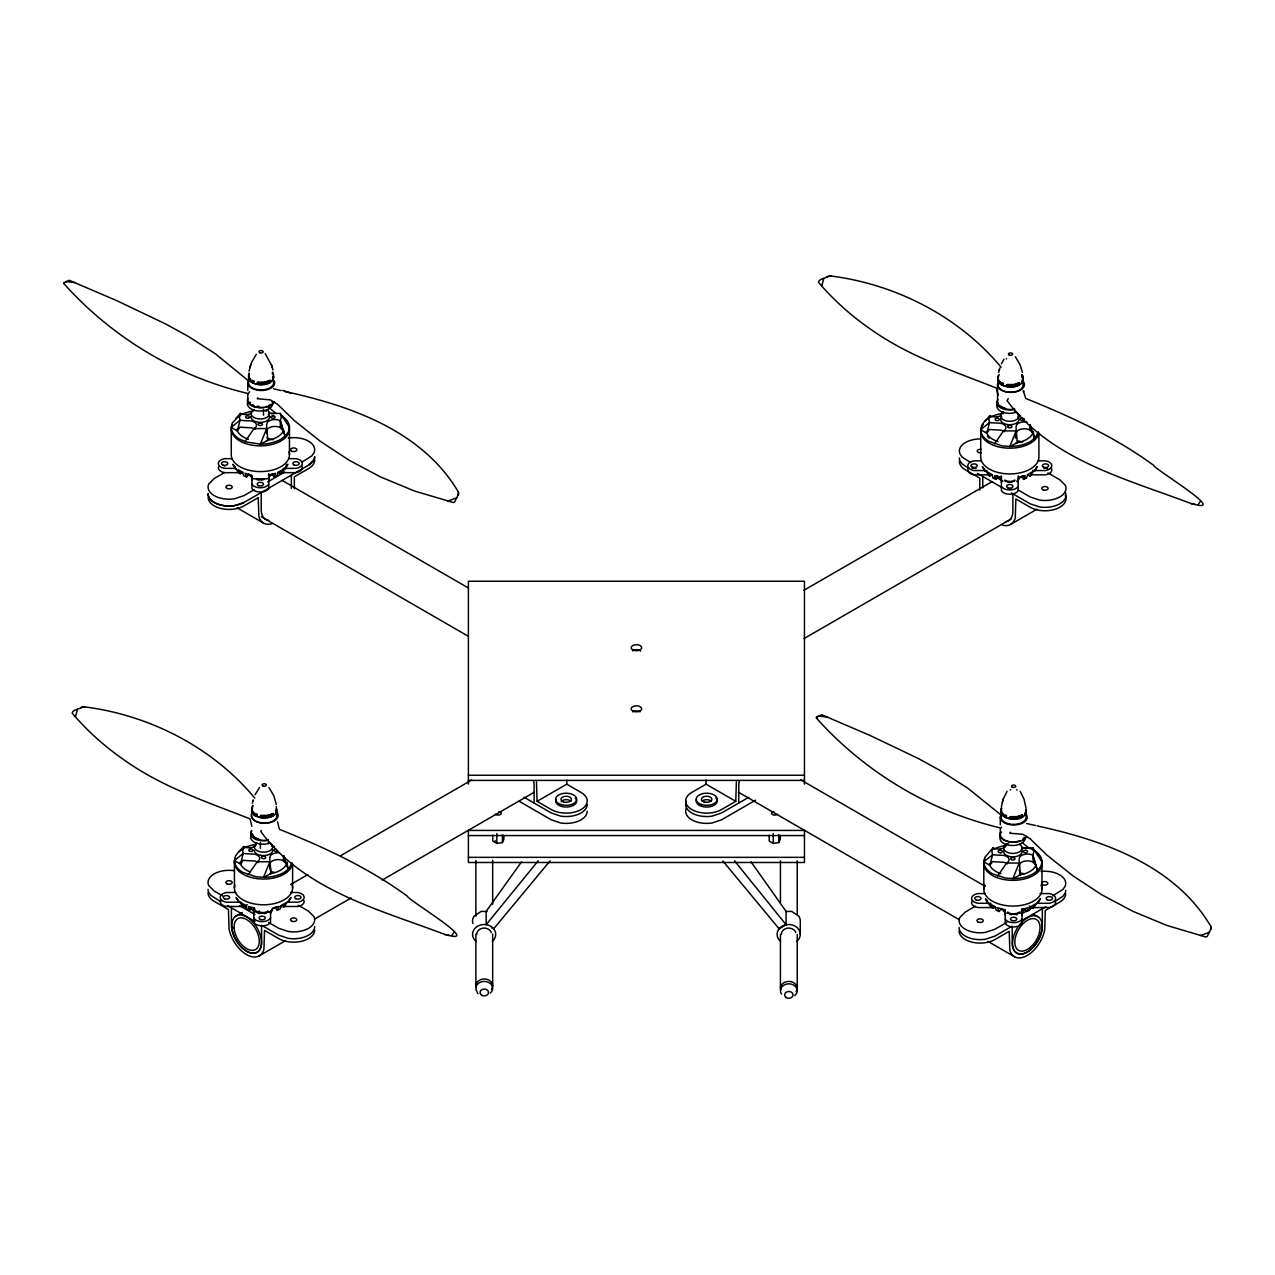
<?xml version="1.0" encoding="UTF-8"?>
<svg xmlns="http://www.w3.org/2000/svg" width="1275" height="1275" viewBox="0 0 1275 1275"><rect width="100%" height="100%" fill="white"/><g stroke="black" fill="none" stroke-linecap="round" stroke-linejoin="round"><path stroke-width="1.5" d="M1001.098 367.216C958.896 316.471 896.102 284.325 830.933 276.006A5.036 3.697 -20.1 0 0 828.591 276.133C826.168 278.301 818.662 278.667 818.486 282.349C833.165 299.45 849.931 314.766 868.418 327.627C906.876 355.773 952.632 370.738 996.285 387.998L998.15 395.457M269.997 382.659L269.949 380.332L264.323 382.197L257.837 382.197L257.821 384.54C263.527 385.369 273.248 384.142 273.631 376.874M273.153 815.857L273.105 813.53L267.479 815.41L260.993 815.41L260.977 817.737C266.746 818.837 278.253 816.765 276.42 808.828M1019.442 384.986L1019.394 382.659L1013.784 384.54L1007.298 384.54L1007.282 386.867C1013.689 388.126 1024.877 385.512 1023.012 376.922L1023.092 380.476L1023.012 376.922M1022.534 817.132L1022.47 814.805L1016.86 816.669L1010.374 816.669L1010.358 819.012C1016.127 820.112 1027.634 818.04 1025.785 810.103M253.852 383.472L253.9 381.145L252.227 380.332L252.179 382.659L253.852 383.472L257.821 384.54L259.988 382.42L259.988 384.763L262.172 382.42L262.188 384.763L264.323 382.197L264.339 384.54L266.379 381.767L266.411 384.11L268.276 381.145L268.308 383.472L269.949 380.332M257.008 816.669L257.056 814.342L255.383 813.53L255.335 815.857L260.977 817.737L263.144 815.617L263.144 817.96L265.327 815.617L265.343 817.96L267.479 815.41L267.495 817.737L269.535 814.98L269.567 817.307L271.432 814.342L271.463 816.669L273.105 813.53M1003.313 385.799L1003.345 383.472L1001.672 382.659L1001.624 384.986L1007.282 386.867L1009.449 384.747L1009.433 387.09L1011.633 384.747L1011.633 387.09L1013.784 384.54L1013.8 386.867L1015.824 384.11L1015.856 386.437L1017.721 383.472L1017.769 385.799L1019.394 382.659M1006.389 817.944L1006.437 815.617L1004.764 814.805L1004.7 817.132L1010.358 819.012L1012.525 816.892L1012.525 819.235L1014.709 816.892L1014.725 819.235L1016.86 816.669L1016.876 819.012L1018.916 816.239L1018.948 818.582L1020.797 815.617L1020.845 817.944L1022.47 814.805M250.761 381.687L249.725 378.277L250.761 381.687L252.179 382.659L253.9 381.145M253.916 814.884L252.88 811.474L253.916 814.884L255.335 815.857L257.056 814.342M1000.222 384.014L999.186 380.603L1000.222 384.014L1001.624 384.986L1003.345 383.472M1003.298 816.159L1002.262 812.749L1003.298 816.159L1004.7 817.132L1006.437 815.617M248.912 379.392L248.992 373.336L248.912 379.392L249.661 380.588L250.824 379.36M252.067 812.605L251.765 807.792L252.88 805.37L251.685 811.346L252.817 813.785L253.98 812.573M1000.269 381.703L999.122 382.914L998.357 381.735L998.054 376.922L999.186 374.499M1001.449 813.864L1001.512 807.808L1001.066 812.621L1002.198 815.06L1003.361 813.832M251.765 809.051L251.685 811.346L252.147 810.294M998.357 381.735L998.054 378.181M1001.512 811.553L1001.066 812.621L1001.146 810.31M273.567 375.838L273.264 379.392L273.567 374.579M276.723 809.051L276.42 812.605L276.34 806.549M1026.104 810.31L1025.785 813.864L1026.104 809.051M736.36 781.862L735.771 801.322L721.523 809.561A21.006 12.128 0 0 1 691.815 809.561A21.006 12.128 0 0 1 691.815 792.397L706.079 784.173L735.771 801.322M249.023 371.168L251.51 362.483L256.339 354.338M254.06 409.785L253.821 410.869M1003.505 412.112L1002.931 413.881M1001.369 806.772L1003.266 799.027L1007.075 791.361M1006.597 844.257L1006.007 846.026M268.499 412.67A8.272 4.781 0 0 0 269.902 413.084L272.962 413.419A34.584 19.97 0 0 1 274.906 413.451L280.293 413.419L281.361 417.068L280.293 420.702L284.978 436.178L283.592 430.026M280.293 413.419L289.457 427.348L288.453 431.699L285.552 435.747L280.93 439.222A29.086 16.798 0 0 1 260.355 444.146L245.82 441.899L239.796 439.222A29.086 16.798 0 0 1 231.269 427.348L232.257 422.997L238.441 416.495M286.62 464.227L285.17 468.913L287.847 464.275L282.572 472.196L280.516 473.742L277.934 472.244M286.955 862.33L288.134 869.391L283.958 855.605M292.103 862.729L288.708 868.944L284.086 872.435A29.086 16.798 0 0 1 263.511 877.343L255.988 876.77L242.951 872.435A29.086 16.798 0 0 1 234.425 860.561L235.413 856.21L238.329 852.162L242.951 848.672A29.086 16.798 0 0 1 255.988 844.337M1033.244 431.46L1034.423 438.52L1030.264 424.75M1038.408 431.858L1034.997 438.074L1030.375 441.564A29.086 16.798 0 0 1 1009.816 446.473L1002.278 445.899L989.241 441.564A29.086 16.798 0 0 1 980.73 429.691L981.718 425.34L984.619 421.292L989.241 417.802A29.086 16.798 0 0 1 1002.278 413.467M1022.438 847.556L1025.498 847.891A34.584 19.97 0 0 1 1027.427 847.923L1032.83 847.891L1041.978 861.82L1040.99 866.171L1038.089 870.219L1033.467 873.694A29.086 16.798 0 0 1 1012.892 878.618L1005.369 878.045L992.317 873.694A29.086 16.798 0 0 1 983.806 861.82L984.794 857.469L992.97 847.891A8.272 4.781 0 0 0 1000.317 848.895L1001.799 848.592A8.272 4.781 0 0 0 1005.29 846.823M252.354 803.25L253.215 799.919L252.88 801.019M998.66 372.38L999.855 367.949M248.434 439.269A23.843 13.77 0 0 1 237.325 430.918L240.067 420.208L239.349 417.068L240.433 413.419A8.272 4.781 0 0 0 247.78 414.423L249.263 414.12A8.272 4.781 0 0 0 251.797 413.068M249.852 871.829A23.843 13.77 0 0 1 240.497 864.115L243.222 853.405L242.505 850.266L243.589 846.632A8.272 4.781 0 0 0 250.936 847.62L252.418 847.317A8.272 4.781 0 0 0 255.908 845.564M997.895 441.596A23.843 13.77 0 0 1 986.786 433.245L989.528 422.535L988.81 419.395L989.878 415.762A8.272 4.781 0 0 0 997.241 416.75L998.707 416.447A8.272 4.781 0 0 0 1001.242 415.411M1000.971 873.742A23.843 13.77 0 0 1 989.862 865.39L992.603 854.664L991.886 851.541L992.97 847.891M75.448 716.869L77.44 709.41M821.753 285.998L823.746 278.54M257.869 397.784L257.295 398.74L270.284 399.856L277.567 404.271L294.541 420.766L320.407 441.357L349.031 460.179L380.428 476.898L414.455 491.002L453.342 502.541L454.729 501.936L458.713 493.6A5.036 3.697 -20.1 0 0 458.267 491.863C422.184 430.679 350.274 405.641 284.532 391.409M1010.39 832.256L1009.832 833.212L1022.821 834.328L1030.104 838.743L1047.078 855.238L1072.944 875.829L1101.568 894.652L1132.965 911.37L1166.992 925.475L1205.879 937.013L1207.266 936.408L1211.234 928.073A5.036 3.697 -20.1 0 0 1210.804 926.335C1174.721 865.151 1102.811 840.113 1037.053 825.881M239.397 416.877L240.433 413.419L235.747 418.519M242.553 850.09L243.589 846.632L238.903 851.716M249.725 367.806L250.075 366.69M250.394 365.622L250.729 364.554M999.186 370.148L999.52 369.017M997.99 379.217L998.437 375.679L997.99 380.476L998.437 379.424M1002.262 802.278L1002.612 801.162M1002.931 800.094L1003.266 799.027M1001.066 811.346L1001.146 809.051M271.91 474.252L274.173 477.041L275.655 473.28L269.36 474.953L268.483 478.539L260.355 479.384L252.227 478.539L251.35 474.953L245.055 473.28L246.553 477.041L248.784 474.268M275.065 907.465L277.328 910.254L278.811 906.493L272.515 908.151L271.639 911.753L263.511 912.581L255.383 911.753L254.506 908.151L248.211 906.493L249.709 910.254L251.94 907.481M1021.371 476.595L1023.618 479.384L1025.116 475.623L1018.821 477.28L1017.944 480.882L1016.605 481.201M1024.447 908.724L1026.71 911.513L1028.192 907.752L1021.897 909.426L1021.02 913.012L1012.892 913.856L1004.764 913.012L1003.887 909.426L997.592 907.752L999.09 911.513L1001.321 908.74M254.984 429.372A7.921 4.574 0 0 0 251.016 427.747L244.529 427.476A34.584 19.97 0 0 1 240.067 427.061L237.325 430.918L231.269 427.348L240.067 420.208A34.584 19.97 0 0 0 244.529 420.607L251.016 420.877A7.921 4.574 0 0 1 254.06 428.575L266.666 428.575L260.355 444.146L267.893 440.321L266.603 425.452A34.584 19.97 0 0 0 266.666 424.336L267.256 422.567A8.272 4.781 0 0 1 271.463 420.001L272.93 419.698A8.272 4.781 0 0 1 280.293 420.702L283.385 430.918A23.843 13.77 0 0 1 272.276 439.269L266.523 440.64M258.14 862.569A7.921 4.574 0 0 0 254.171 860.944L247.685 860.673A34.584 19.97 0 0 1 243.222 860.258L240.497 864.115L234.425 860.561L243.222 853.405A34.584 19.97 0 0 0 247.685 853.82L254.171 854.091A7.921 4.574 0 0 1 257.215 861.773L269.822 861.773L263.511 877.343L271.049 873.518L269.758 858.665A34.584 19.97 0 0 0 269.822 857.533L270.412 855.78A8.272 4.781 0 0 1 274.619 853.214L276.101 852.911A8.272 4.781 0 0 1 279.209 852.816M1004.429 431.699A7.921 4.574 0 0 0 1000.461 430.073L993.99 429.803A34.584 19.97 0 0 1 989.528 429.388L986.786 433.245L980.73 429.691L989.528 422.535A34.584 19.97 0 0 0 993.99 422.949L1000.461 423.22A7.921 4.574 0 0 1 1003.505 430.902L1016.111 430.902L1009.816 446.473L1017.338 442.648L1016.063 427.794A34.584 19.97 0 0 0 1016.111 426.663L1016.701 424.91A8.272 4.781 0 0 1 1020.908 422.344L1022.391 422.041A8.272 4.781 0 0 1 1027.028 422.152M248.992 377.081L248.529 378.149L248.609 374.579L248.912 375.631M254.809 798.086C212.59 747.341 149.812 715.195 84.644 706.876A5.036 3.697 -20.1 0 0 82.301 707.003C79.895 709.155 72.34 709.553 72.197 713.219C86.859 730.32 103.626 745.636 122.129 758.498C160.586 786.643 206.343 801.608 249.996 818.869L251.86 826.327M1023.618 479.384L1026.295 478.189L1028.08 474.3L1032.144 471.957L1029.977 476.069L1027.379 474.587M255.128 794.676L259.494 787.536M1001.433 363.805L1003.983 359.215M492.756 835.125L492.756 841.07L496.836 843.413L502.398 842.552L503.88 839.348L503.88 835.38M769.176 835.125L769.176 841.054L773.256 843.413L778.818 842.552L780.3 839.332L780.3 835.38M1019.347 864.769L1019.777 863.908A8.272 4.781 0 0 1 1024 861.342L1025.467 861.039A8.272 4.781 0 0 1 1032.83 862.028L1035.922 865.39L1037.499 870.65L1032.83 855.174L1033.898 851.541L1032.83 847.891L1033.834 851.317M280.516 473.742L282.699 469.63L278.619 471.973L276.85 475.862L274.173 477.041M281.09 905.457L283.672 906.939L285.855 902.827L281.775 905.17L280.006 909.059L277.328 910.254M1029.164 905.967L1033.053 908.214L1035.236 904.102L1031.156 906.445L1029.387 910.334L1026.71 911.513M288.325 902.126L291.003 897.488L283.672 906.939M1034.615 471.256L1037.292 466.618L1029.977 476.069M247.812 380.285L215.411 353.812L188.094 336.313L165.766 324.025L116.79 300.661L69.121 280.261L63.766 282.97A5.036 1.785 14.4 0 0 64.196 283.942C112.598 337.987 177.735 376.906 248.386 393.593L249.518 391.68M277.552 821.785L279.416 829.324C323.962 847.301 368.22 867.542 407.283 896.134C407.076 899.401 483.161 944.775 447.111 935.037A5.036 1.785 14.4 0 1 444.768 934.4C379.583 909.681 304.103 890.619 260.769 831.475L261.327 830.519M1023.283 390.612L1025.722 398.453C1070.251 416.431 1114.525 436.672 1153.572 465.263C1153.365 468.531 1229.451 513.905 1193.416 504.167A5.036 1.785 14.4 0 1 1191.057 503.529C1125.873 478.81 1050.409 459.749 1007.059 400.605L1008.206 398.692M1023.283 391.871L1023.857 390.915M1001.799 815.617L967.932 788.285L940.615 770.785L918.303 758.498L869.327 735.133L821.658 714.717L816.287 717.442A5.036 1.785 14.4 0 0 816.733 718.415C865.135 772.459 930.272 811.378 1000.923 828.065L1001.481 827.108M451.972 935.324L453.964 932.312M1198.261 504.454L1200.253 501.442M245.055 441.564L254.06 428.575M248.211 874.762L257.215 861.773M994.516 443.891L1003.505 430.902M997.592 876.037L1006.597 863.048A7.921 4.574 0 0 0 1003.552 855.35L997.066 855.079A34.584 19.97 0 0 1 992.603 854.664L983.806 861.82L989.862 865.39L992.603 861.533A34.584 19.97 0 0 0 997.066 861.948L1003.552 862.219A7.921 4.574 0 0 1 1007.505 863.844M521.427 861.996L486.173 911.338L486.173 924.678L538.241 860.753M280.643 427.061L280.293 427.555A8.272 4.781 0 0 0 272.93 426.567L271.463 426.87A8.272 4.781 0 0 0 267.256 429.436L266.666 431.205A34.584 19.97 0 0 1 266.603 432.321M283.799 860.258L283.448 860.768A8.272 4.781 0 0 0 276.101 859.764L274.619 860.067A8.272 4.781 0 0 0 270.412 862.633L269.822 864.402A34.584 19.97 0 0 1 269.758 865.518L271.049 873.518M1030.104 429.388L1029.738 429.898A8.272 4.781 0 0 0 1022.391 428.894L1020.908 429.197A8.272 4.781 0 0 0 1016.701 431.763L1016.111 433.532A34.584 19.97 0 0 1 1016.063 434.648L1015.251 437.963M1033.18 861.533L1032.83 855.174A8.272 4.781 0 0 0 1025.467 854.17L1024 854.473A8.272 4.781 0 0 0 1019.777 857.039L1019.187 858.808A34.584 19.97 0 0 1 1019.139 859.924L1020.43 874.793L1012.892 878.618L1019.187 863.048L1006.597 863.048M1038.248 902.62L1037.707 903.385L1040.384 898.747L1033.053 908.214M992.253 474.571L989.655 476.069L987.472 471.957L991.552 474.3L993.321 478.189L995.998 479.384L998.245 476.611M550.099 860.832L493.68 928.822L491.512 927.626M492.341 941.332L494.174 939.277A11.348 9.802 0 0 0 494.174 929.395C489.6 922.877 478.683 922.877 474.109 929.395A11.348 9.802 0 0 0 474.109 939.277L475.957 941.332M796.891 941.332L798.724 939.277A11.348 9.802 0 0 0 798.724 929.395C794.15 922.877 783.232 922.877 778.658 929.395A11.348 9.802 0 0 0 778.658 939.277L780.507 941.332M985.192 420.846L989.878 415.762M255.765 384.11L257.837 382.197M258.921 817.307L260.993 815.41M1005.21 386.437L1007.298 384.54M1008.286 818.582L1010.374 816.669M308.534 465.2L313.969 459.765A21.006 12.128 0 0 0 314.686 456.625A21.006 12.128 0 0 1 308.598 465.152L243.923 502.493L234.52 505.633A21.006 12.128 0 0 1 208.08 493.919M751.102 861.916L786.085 911.402L786.085 924.742L779.153 928.837L722.877 860.992M224.432 472.595L214.232 478.492L208.797 483.926A21.006 12.128 0 0 0 234.52 498.78L243.923 495.64L254.123 489.743M234.409 465.534L235.556 468.913L232.879 464.275L238.138 472.196L240.194 473.742L242.792 472.244M267.734 481.886L284.739 472.069M301.729 462.267L311.881 455.828L313.969 452.896A21.006 12.128 0 0 0 288.246 438.042M238.712 902.126L236.034 897.488L243.35 906.939L247.254 904.692M993.321 478.189L997.209 475.957M235.349 916.47L242.25 912.486M290.557 884.595L307.801 874.634M340.584 855.716L471.702 780.013M803.856 590.309L991.902 481.743M314.909 918.877L351.151 897.967M382.197 880.037L534.018 792.381M804.063 638.536L1011.091 519.005M259.271 955.82L285.68 940.583M1010.597 524.423L1037.005 509.187M537.062 801.322L566.769 784.173L581.018 792.397A21.006 12.128 0 0 1 581.018 809.561A21.006 12.128 0 0 1 551.326 809.561L537.062 801.322L536.472 781.862M748.728 797.273L721.523 812.988L712.103 816.128A21.006 12.128 0 0 1 686.38 801.274M755.517 800.206L721.523 819.841L712.103 822.981A21.006 12.128 0 0 1 686.38 808.127M975.455 906.19L965.255 912.087L959.82 917.522A21.006 12.128 0 0 0 985.543 932.376L994.962 929.236L1006.852 922.367M986.946 900.007L988.093 903.385L985.4 898.747L990.675 906.668L992.731 908.214L995.329 906.716M1022.168 913.538L1032.368 907.641M1052.767 895.863L1062.904 889.424L1064.992 886.508A21.006 12.128 0 0 0 1041.053 871.415M1022.168 920.391L1045.787 906.748M1054.393 901.776L1062.904 896.277L1064.992 893.361A21.006 12.128 0 0 0 1065.709 890.221M447.812 501.123L456.88 497.744M1200.349 935.595L1209.417 932.216M1015.984 442.983L1021.737 441.596A23.843 13.77 0 0 0 1032.846 433.245L1029.738 429.898L1029.738 424.75M269.678 873.853L275.432 872.467A23.843 13.77 0 0 0 286.54 864.115L283.448 860.768L283.448 855.621M1019.06 875.112L1024.813 873.742A23.843 13.77 0 0 0 1035.922 865.39L1032.83 855.174M826.965 276.771L830.933 276.006M80.676 707.641L84.644 706.876M271.766 413.769L275.655 413.148L268.164 406.821M1022.359 848.544L1028.192 847.62L1022.199 842.552M785.703 911.434L791.695 911.434L798.724 916.056A11.348 9.802 0 0 1 800.286 920.996L800.286 934.336M276.117 849.054L275.575 849.086A2.104 1.211 0 0 0 274.013 850.266A2.104 1.211 0 0 0 275.575 851.429L276.117 851.477A2.104 1.211 0 0 0 277.599 851.126M231.986 458.665L224.639 458.665A8.75 5.052 0 0 0 218.328 463.526A8.75 5.052 0 0 0 224.639 468.371L235.668 468.371M288.692 458.665L296.055 458.665A8.75 5.052 0 0 1 302.35 463.526A8.75 5.052 0 0 1 296.055 468.371L283.178 468.371M981.463 460.849L974.1 460.849A8.75 5.052 0 0 0 967.805 465.694A8.75 5.052 0 0 0 974.1 470.555L986.977 470.555M1038.169 460.849L1045.516 460.849A8.75 5.052 0 0 1 1051.811 465.694A8.75 5.052 0 0 1 1045.516 470.555L1032.654 470.555M988.81 474.842L974.1 474.842A8.75 5.052 0 0 1 968.602 467.877M1030.822 474.842L1045.516 474.842A8.75 5.052 0 0 0 1051.03 467.877M468.387 775.264L804.445 775.264M468.387 780.396L804.445 780.396M468.387 835.571L804.445 835.571M468.387 857.342L804.445 857.342M235.652 892.5L226.456 892.5A8.75 5.052 0 0 0 220.161 897.345A8.75 5.052 0 0 0 226.456 902.19L241.166 902.19M290.525 892.5L297.872 892.5A8.75 5.052 0 0 1 304.183 897.345A8.75 5.052 0 0 1 297.872 902.19L286.843 902.19M985.256 893.568L977.909 893.568A8.75 5.052 0 0 0 971.614 898.429A8.75 5.052 0 0 0 977.909 903.274L990.771 903.274M1040.129 893.568L1049.325 893.568A8.75 5.052 0 0 1 1055.62 898.429A8.75 5.052 0 0 1 1049.325 903.274L1036.463 903.274M487.146 911.434L481.153 911.434L474.109 916.056A11.348 9.802 0 0 0 472.945 923.562M65.583 281.52L74.651 282.588M818.12 715.992L827.188 717.06M1020.542 415.618L1019.347 415.411A8.272 4.781 0 0 1 1017.96 415.012M274.555 846.536L273.057 846.281A8.272 4.781 0 0 1 271.655 845.883M1191.057 503.529L1195.042 504.342M444.768 934.4L448.736 935.212M281.042 390.612L273.519 388.748M1026.614 823.523L1035.316 825.483M1003.011 481.201L1001.688 480.882L1000.811 477.28L994.516 475.623L995.998 479.384M282.54 390.373L290.859 393.242M246.553 477.041L243.876 475.862L242.091 471.973L238.027 469.63L240.194 473.742M1027.443 847.285L1033.467 849.947A29.086 16.798 0 0 1 1041.978 861.82M999.09 911.513L996.413 910.334L994.628 906.445L990.563 904.102L992.731 908.214M249.709 910.254L247.031 909.059L245.246 905.17L241.182 902.827L243.35 906.939M1047.922 472.913L1059.828 479.783L1065.263 485.217A21.006 12.128 0 0 1 1039.539 500.071L1030.12 496.931L1018.231 490.062M1022.407 475.942L1026.295 478.189M970.626 462.586L962.179 457.119L960.091 454.203A21.006 12.128 0 0 1 980.379 438.935M996.126 477.312L1001.226 480.245M968.92 468.467L962.179 463.988L960.091 461.056A21.006 12.128 0 0 1 959.374 457.916M977.415 473.376L1001.226 487.114M1011.426 492.995L1030.12 503.8L1039.539 506.94A21.006 12.128 0 0 0 1065.263 492.086M282.142 480.436L468.467 588.014M800.652 779.79L985.24 886.364M1033.547 914.255L1038.727 917.251A21.006 12.128 -60 0 1 1030.072 950.21A21.006 12.128 -60 0 1 1013.418 937.189A21.006 12.128 -60 0 1 1038.727 917.251M261.248 516.71L468.26 636.241M738.337 792.158L959.167 919.657M237.118 507.832L263.527 523.085M988.077 941.476L1014.486 956.728M524.121 797.273L551.326 812.988L560.729 816.128A21.006 12.128 0 0 0 587.169 804.413M519.021 801.194L551.326 819.841L560.729 822.981A21.006 12.128 0 0 0 587.169 811.267M298.302 905.298L308.502 911.179L313.937 916.613A21.006 12.128 0 0 1 288.214 931.467L278.795 928.327L268.595 922.447M222.695 895.942L214.184 891.034L208.749 885.599A21.006 12.128 0 0 1 234.472 870.745M239.7 905.76L255 914.589M220.989 901.823L210.853 895.385L208.749 892.452A21.006 12.128 0 0 1 208.032 889.312M227.795 905.744L255 921.458M989.655 476.069L982.324 466.618L985.001 471.256M283.385 430.918L280.293 427.555L280.293 420.702M477.248 992.827L477.982 993.655M265.152 353.542L271.766 365.622M734.48 860.753L786.085 924.742M1015.282 356.665L1020.112 364.809L1022.423 372.38M268.977 787.536L273.806 795.68L276.308 804.382M1020.159 791.361L1023.984 799.027L1025.993 807.92M1021.96 376.778L1023.092 379.217M273.185 373.336L272.436 372.157L272.499 374.436M272.101 366.69L272.962 370.053M271.447 364.554L272.436 367.806M251.765 807.792L252.067 808.828M1019.187 869.901L1020.43 874.793M267.065 437.054L267.893 440.321M986.372 431.46L986.786 433.245M989.464 863.605L989.862 865.39M236.927 429.133L237.325 430.918M240.082 862.33L240.497 864.115M816.685 716.917L816.733 718.415M64.148 282.444L64.196 283.942M1210.804 926.335L1210.852 929.411M458.267 491.863L458.315 494.939M1042.328 908.74L1042.328 925.889A21.324 12.304 -60 0 1 1027.267 951.995A21.324 12.304 -60 0 1 1012.191 943.293L1012.191 926.144L994.962 936.089L985.543 939.229A21.006 12.128 0 0 1 959.103 927.515M1041.978 863.542L1041.978 889.265M1038.902 433.373L1038.902 457.119A29.086 16.798 0 0 1 1009.816 473.918A29.086 16.798 0 0 1 980.73 457.119L980.73 431.396M1016.111 430.902L1016.111 437.755M1012.892 493.855L1012.892 511.004A21.324 12.304 60 0 1 1005.353 521.73M1000.317 817.211L1000.317 824.829M1000.317 828.654L1000.317 834.36M997.56 384.604L997.56 401.752A13.435 7.762 0 0 0 1014.486 409.259M983.806 863.542L983.806 889.265M982.754 476.436L982.754 487.879M979.774 490.11L979.774 478.157L965.526 469.933A21.006 12.128 0 0 1 959.374 461.359M804.445 784.093L804.445 581.241L468.387 581.241L468.387 784.093M797.226 860.848L797.226 914.589M797.226 934.511L797.226 988.253M780.428 860.848L780.428 902.652M780.428 934.511L780.428 988.253M778.818 834.631L778.818 842.552M773.256 833.515L773.256 843.413M738.751 803.043L738.751 785.894A21.324 12.304 -60 0 1 739.261 781.081M706.079 780.188L706.079 784.173M566.769 780.188L566.769 784.173M534.097 803.043L534.097 785.894A21.324 12.304 60 0 0 533.572 781.081M502.398 834.631L502.398 842.552M496.836 833.515L496.836 843.413M492.676 860.418L492.676 904.214M492.676 934.081L492.676 985.846M475.878 860.418L475.878 916.151M475.878 934.081L475.878 985.846M294.35 488.771L294.35 476.818L308.598 468.578A21.006 12.128 0 0 0 314.75 460.004M292.613 864.243L292.613 887.99M291.369 475.097L291.369 488.437M289.457 429.069L289.457 454.793M270.571 911.163L270.571 922.239A8.75 5.052 0 0 1 262.172 925.889A8.75 5.052 0 0 1 253.773 922.239L253.773 909.473A11.555 6.662 0 0 0 253.597 907.529M269.822 861.773L269.822 868.626M266.666 428.575L266.666 433.707M263.511 409.259L263.511 415.14M261.232 492.501L261.232 509.649A21.324 12.304 -60 0 0 268.77 520.375M260.371 842.456L260.371 848.353M251.94 475.655L251.94 488.421A8.75 5.052 0 0 0 260.339 492.054A8.75 5.052 0 0 0 268.738 488.421L268.738 475.655A11.14 6.439 0 0 1 268.786 473.662M247.796 382.739L247.796 390.373M247.796 394.182L247.796 399.888A13.435 7.762 0 0 0 259.478 407.586A13.435 7.762 0 0 0 274.221 401.896M234.425 862.267L234.425 887.99M231.412 907.832L231.412 924.997A21.324 12.304 60 0 0 246.489 951.102A21.324 12.304 60 0 0 261.566 942.4L261.566 925.252L278.795 935.197L288.214 938.336A21.006 12.128 0 0 0 314.654 926.622M274.221 380.731A13.435 7.762 0 0 1 259.478 390.437A13.435 7.762 0 0 1 249.597 378.866M273.631 382.022A12.607 7.283 0 0 1 259.988 389.911A12.607 7.283 0 0 1 248.912 380.779M272.149 401.864A12.607 7.283 0 0 1 259.988 411.028A12.607 7.283 0 0 1 247.812 401.864M270.3 404.494A12.607 7.283 0 0 1 268.897 405.466M267.208 406.279A12.607 7.283 0 0 1 265.312 406.916M263.24 407.347A12.607 7.283 0 0 1 247.812 398.438M259.064 406.358A10.503 6.056 0 0 1 257.263 406.183M253.964 405.291A10.503 6.056 0 0 1 252.562 404.605M250.474 402.884A10.503 6.056 0 0 1 249.836 401.896M289.011 451.876A29.086 16.798 0 0 1 262.905 471.527A29.086 16.798 0 0 1 231.269 454.793L231.269 429.069A29.086 16.798 0 0 0 262.905 445.804A29.086 16.798 0 0 0 289.011 426.153M267.893 438.568A29.086 16.798 0 0 1 273.233 439.732M231.381 427.603A29.086 16.798 0 0 1 232.257 424.718M241.166 414.726A29.086 16.798 0 0 1 252.832 411.124M280.93 415.475A29.086 16.798 0 0 1 289.457 427.348M268.356 414.391A9.244 5.339 0 0 1 261.566 422.344A9.244 5.339 0 0 1 251.43 415.682M266.236 411.427A8.272 4.781 0 0 1 265.455 410.646M266.889 409.865A9.244 5.339 0 0 1 266.889 417.403A9.244 5.339 0 0 1 253.821 417.403A9.244 5.339 0 0 1 253.821 409.865M1026.757 836.368A13.435 7.762 0 0 1 1010.294 841.867A13.435 7.762 0 0 1 1000.779 832.352M1025.403 813.338A13.435 7.762 0 0 1 1015.522 824.909A13.435 7.762 0 0 1 1000.779 815.203M1025.785 815.251A12.607 7.283 0 0 1 1013.625 824.399A12.607 7.283 0 0 1 1001.449 815.251M1010.183 790.022A4.208 2.422 0 0 1 1010.645 789.687M1016.589 789.687A4.208 2.422 0 0 1 1017.067 790.022M1025.068 837.595A12.607 7.283 0 0 1 1011.426 845.468A12.607 7.283 0 0 1 1000.349 836.336M1023.937 837.866A12.607 7.283 0 0 1 1022.837 838.966M1019.745 840.751A12.607 7.283 0 0 1 1004.413 840.368A12.607 7.283 0 0 1 1001.098 831.714M1040.99 884.914A29.086 16.798 0 0 1 1012.892 906.063A29.086 16.798 0 0 1 984.794 884.914M1020.43 873.04A29.086 16.798 0 0 1 1024.032 873.742M1038.089 855.142A29.086 16.798 0 0 1 1016.685 880.196A29.086 16.798 0 0 1 984.794 859.191M993.703 849.198A29.086 16.798 0 0 1 1005.369 845.596M1021.817 850.154A9.244 5.339 0 0 1 1012.892 856.864A9.244 5.339 0 0 1 1003.967 850.154M1019.426 844.337A9.244 5.339 0 0 1 1018.837 852.194A9.244 5.339 0 0 1 1005.322 851.158A9.244 5.339 0 0 1 1008.27 843.476M276.42 813.976A12.607 7.283 0 0 1 265.343 823.108A12.607 7.283 0 0 1 251.685 815.235M268.18 840.129A13.435 7.762 0 0 1 251.717 830.615A12.607 7.283 0 0 0 254.235 838.663A12.607 7.283 0 0 0 268.467 840.113M276.34 811.601A13.435 7.762 0 0 1 266.459 823.172A13.435 7.762 0 0 1 251.717 813.466M270.364 842.918A12.607 7.283 0 0 1 255.032 842.52A12.607 7.283 0 0 1 251.717 833.882M258.697 839.014A10.503 6.056 0 0 1 253.629 836.081M252.992 835.093A10.503 6.056 0 0 1 252.673 834.057M291.608 883.655A29.086 16.798 0 0 1 264.786 904.772A29.086 16.798 0 0 1 234.871 885.073M271.049 871.765A29.086 16.798 0 0 1 274.651 872.483M292.501 863.733A29.086 16.798 0 0 1 259.718 878.921A29.086 16.798 0 0 1 234.871 859.35M272.436 848.879A9.244 5.339 0 0 1 264.722 855.557A9.244 5.339 0 0 1 254.267 850.266M287.353 862.267A23.843 13.77 0 0 1 286.54 865.837M268.132 842.217A9.244 5.339 0 0 1 271.081 849.899A9.244 5.339 0 0 1 257.582 850.919A9.244 5.339 0 0 1 256.976 843.062M1021.96 381.91A12.607 7.283 0 0 1 1010.533 392.27A12.607 7.283 0 0 1 999.122 381.91M1006.358 359.056A4.208 2.422 0 0 1 1006.485 358.642M1022.646 380.731A13.435 7.762 0 0 1 1012.748 392.302A13.435 7.762 0 0 1 998.022 382.596M1016.669 412.048A12.607 7.283 0 0 1 1001.337 411.65A12.607 7.283 0 0 1 998.022 403.012M1014.757 409.243A12.607 7.283 0 0 1 1000.524 407.793A12.607 7.283 0 0 1 998.022 399.585M1005.003 408.143A10.503 6.056 0 0 1 1000.827 406.135M1017.338 440.895A29.086 16.798 0 0 1 1022.693 442.058M1038.79 432.863A29.086 16.798 0 0 1 1002.278 447.621A29.086 16.798 0 0 1 983.455 424.304M1024.447 419.714A2.104 1.211 0 0 1 1022.407 420.607L1021.865 420.559A2.104 1.211 0 0 1 1020.319 419.395A2.104 1.211 0 0 1 1021.865 418.216L1022.407 418.184A2.104 1.211 0 0 1 1022.964 418.216M1024.239 418.79A2.104 1.211 0 0 1 1024.447 419.077M1017.817 416.734A9.244 5.339 0 0 1 1009.816 424.734A9.244 5.339 0 0 1 1001.815 416.734M989.161 438.281A23.843 13.77 0 0 1 987.408 436.098M1014.438 411.347A9.244 5.339 0 0 1 1017.386 419.029A9.244 5.339 0 0 1 1003.871 420.049A9.244 5.339 0 0 1 1003.282 412.192M495.369 841.102A3.156 1.817 0 0 1 495.051 840.671M777.479 814.183A3.156 1.817 0 0 1 772.252 814.374A3.156 1.817 0 0 1 773.925 811.522M498.908 811.522A3.156 1.817 0 0 1 500.597 814.374A3.156 1.817 0 0 1 495.369 814.183M1018.215 482.109A11.14 6.439 0 0 1 1022.677 476.005M1014.836 480.882A6.295 3.634 0 0 1 1013.673 481.552M1012.254 482.03A6.295 3.634 0 0 1 1007.441 482.046M1006.007 481.583A6.295 3.634 0 0 1 1004.843 480.914M1014.836 480.022A6.295 3.634 0 0 1 1004.843 480.053M1008.302 489.01A3.156 1.817 0 0 1 1011.457 489.042M1043.89 468.435A3.156 1.817 0 0 1 1047.699 468.674M972.172 468.547A3.156 1.817 0 0 1 976.012 468.531M996.795 476.117A11.555 6.662 0 0 1 1001.417 482.109M1001.242 475.878A11.555 6.662 0 0 1 1001.417 477.822L1001.417 490.604A8.75 5.052 0 0 0 1009.816 494.238A8.75 5.052 0 0 0 1018.215 490.604L1018.215 477.822A11.14 6.439 0 0 1 1018.263 475.846M1018.215 486.317A8.75 5.052 0 0 1 1009.816 489.951A8.75 5.052 0 0 1 1001.417 486.317M220.957 899.528A8.75 5.052 0 0 0 226.456 906.477L241.166 906.477A11.555 6.662 0 0 1 246.171 906.844M270.571 913.761A11.14 6.439 0 0 1 276.484 907.131M279.751 906.509A11.14 6.439 0 0 1 283.178 906.477L297.872 906.477A8.75 5.052 0 0 0 303.976 900.564M268.005 911.705A6.295 3.634 0 0 1 264.61 913.681M259.797 913.697A6.295 3.634 0 0 1 256.371 911.737M268.005 910.844A6.295 3.634 0 0 1 262.204 913.107A6.295 3.634 0 0 1 256.371 910.876M259.447 911.242A3.156 1.817 0 0 1 259.128 910.796M250.442 908.406A11.555 6.662 0 0 1 253.773 913.761M270.571 917.952A8.75 5.052 0 0 1 262.172 921.602A8.75 5.052 0 0 1 253.773 917.952M972.411 900.612A8.75 5.052 0 0 0 977.909 907.561L992.619 907.561A11.555 6.662 0 0 1 995.998 907.657M1022.024 914.828A11.14 6.439 0 0 1 1025.164 909.378M1029.531 907.832A11.14 6.439 0 0 1 1034.615 907.561L1049.325 907.561A8.75 5.052 0 0 0 1054.839 900.612M1017.482 914.287A6.295 3.634 0 0 1 1016.063 914.765M1011.234 914.781A6.295 3.634 0 0 1 1009.816 914.302M1019.458 911.928A6.295 3.634 0 0 1 1009.816 913.442M1008.637 912.773A6.295 3.634 0 0 1 1007.808 911.96M1000.604 908.852A11.555 6.662 0 0 1 1005.21 914.828M1005.258 909.569A11.555 6.662 0 0 1 1005.21 910.541L1005.21 923.323A8.75 5.052 0 0 0 1013.625 926.957A8.75 5.052 0 0 0 1022.024 923.323L1022.024 910.541A11.14 6.439 0 0 1 1022.056 908.565M1022.024 919.036A8.75 5.052 0 0 1 1013.625 922.67A8.75 5.052 0 0 1 1005.21 919.036M218.535 466.73A8.75 5.052 0 0 0 224.639 472.658L239.333 472.658A11.555 6.662 0 0 1 242.712 472.754M268.738 479.942A11.14 6.439 0 0 1 273.201 473.838M277.918 472.69A11.14 6.439 0 0 1 281.345 472.658L296.055 472.658A8.75 5.052 0 0 0 301.553 465.71M264.212 479.384A6.295 3.634 0 0 1 261.2 480.117M259.558 480.117A6.295 3.634 0 0 1 256.53 479.4M262.793 479.002A6.295 3.634 0 0 1 256.53 478.555M224.209 466.012A3.156 1.817 0 0 1 225.022 465.997M248.609 474.587A11.555 6.662 0 0 1 251.94 479.942M268.738 484.133A8.75 5.052 0 0 1 260.339 487.767A8.75 5.052 0 0 1 251.94 484.133M981.192 452.816A3.156 1.817 0 0 1 977.224 451.063A3.156 1.817 0 0 1 981.192 449.31M314.654 930.049A21.006 12.128 0 0 1 301.681 941.253A21.006 12.128 0 0 1 278.795 938.623L264.531 930.383L263.941 949.174A25.548 14.758 60 0 1 246.489 954.561A25.548 14.758 60 0 1 229.038 929.013L228.448 909.553L214.184 901.329A21.006 12.128 0 0 1 208.032 892.755M1002.501 525.157A25.548 14.758 60 0 0 1015.282 517.778L1015.872 498.987L1030.12 507.227A21.006 12.128 0 0 0 1055.477 509.155A21.006 12.128 0 0 0 1065.263 495.513M959.103 930.957A21.006 12.128 0 0 0 972.076 942.161A21.006 12.128 0 0 0 994.962 939.532L1009.21 931.292L1009.8 950.066A25.548 14.758 -60 0 0 1027.267 955.453A25.548 14.758 -60 0 0 1044.719 929.921L1045.309 910.462L1059.557 902.222A21.006 12.128 0 0 0 1065.709 893.648M244.003 502.446A21.006 12.128 0 0 1 221.117 505.075A21.006 12.128 0 0 1 208.144 493.871M271.623 523.802A25.548 14.758 -60 0 1 258.841 516.423L258.251 497.648L244.003 505.872A21.006 12.128 0 0 1 221.117 508.502A21.006 12.128 0 0 1 208.144 497.298M632.416 650.872A5.243 3.028 0 0 1 640.735 651.111M632.671 711.817A5.243 3.028 0 0 1 640.098 711.785M476.165 987.615A8.399 6.853 0 0 1 485.377 979.041A8.399 6.853 0 0 1 491.56 989.273M477.009 991.695A8.399 6.853 0 0 1 479.464 982.642A8.399 6.853 0 0 1 490.716 983.854A8.399 6.853 0 0 1 490.222 993.113M780.714 990.038A8.399 6.853 0 0 1 789.926 981.463A8.399 6.853 0 0 1 796.11 991.695M781.559 994.117A8.399 6.853 0 0 1 784.013 985.065A8.399 6.853 0 0 1 795.265 986.276A8.399 6.853 0 0 1 794.771 995.536M781.336 934.336A7.22 6.232 0 0 1 783.488 929.889A7.395 6.391 0 0 1 793.895 929.905A7.22 6.232 0 0 1 795.791 932.71M476.786 934.336A7.22 6.232 0 0 1 478.938 929.889A7.395 6.391 0 0 1 489.345 929.905A7.22 6.232 0 0 1 491.242 932.71M561.223 801.688A5.243 3.028 0 0 1 565.893 799.664A5.243 3.028 0 0 1 570.913 801.385M575.264 797.943A10.503 6.056 0 0 1 567.534 806.995A10.503 6.056 0 0 1 556.028 799.409M702.127 801.178A5.243 3.028 0 0 1 711.211 801.178M715.769 797.943A10.503 6.056 0 0 1 708.039 806.995A10.503 6.056 0 0 1 696.517 799.409M1023.012 378.181L1022.709 381.735L1023.012 378.181M273.185 377.081L272.499 380.588L273.185 377.081M276.34 810.294L275.655 813.785L276.34 810.294M1022.63 379.424L1021.96 382.914L1022.63 379.424M1025.722 811.553L1025.036 815.06L1025.722 811.553M258.331 424.017L258.251 424.336A2.104 1.211 0 0 0 260.355 425.547A2.104 1.211 0 0 0 262.459 424.336L262.395 424.017A2.104 1.211 0 0 0 260.355 423.125A2.104 1.211 0 0 0 258.331 424.017M261.487 857.23L261.423 857.533A2.104 1.211 0 0 0 263.511 858.76A2.104 1.211 0 0 0 265.614 857.533L265.551 857.23A2.104 1.211 0 0 0 263.511 856.322A2.104 1.211 0 0 0 261.487 857.23M1007.776 426.36L1007.712 426.663A2.104 1.211 0 0 0 1009.816 427.89A2.104 1.211 0 0 0 1011.92 426.663L1011.84 426.36A2.104 1.211 0 0 0 1009.816 425.452A2.104 1.211 0 0 0 1007.776 426.36M1010.868 858.489L1010.788 858.808A2.104 1.211 0 0 0 1012.892 860.019A2.104 1.211 0 0 0 1014.996 858.808L1014.916 858.489A2.104 1.211 0 0 0 1012.892 857.597A2.104 1.211 0 0 0 1010.868 858.489M272.962 415.841L272.42 415.889A2.104 1.211 0 0 0 270.858 417.068A2.104 1.211 0 0 0 272.42 418.232L272.962 418.28A2.104 1.211 0 0 0 275.065 417.068A2.104 1.211 0 0 0 272.962 415.841M248.306 418.232L247.764 418.28A2.104 1.211 0 0 1 245.661 417.068A2.104 1.211 0 0 1 247.764 415.841L248.306 415.889A2.104 1.211 0 0 1 249.852 417.068A2.104 1.211 0 0 1 248.306 418.232M997.751 420.559L997.209 420.607A2.104 1.211 0 0 1 995.106 419.395A2.104 1.211 0 0 1 997.209 418.184L997.751 418.216A2.104 1.211 0 0 1 999.313 419.395A2.104 1.211 0 0 1 997.751 420.559M251.462 851.429L250.92 851.477A2.104 1.211 0 0 1 248.816 850.266A2.104 1.211 0 0 1 250.92 849.054L251.462 849.086A2.104 1.211 0 0 1 253.008 850.266A2.104 1.211 0 0 1 251.462 851.429M1025.498 850.313L1024.957 850.361A2.104 1.211 0 0 0 1023.395 851.541A2.104 1.211 0 0 0 1024.957 852.704L1025.498 852.752A2.104 1.211 0 0 0 1027.602 851.541A2.104 1.211 0 0 0 1025.498 850.313M1000.843 852.704L1000.285 852.752A2.104 1.211 0 0 1 998.198 851.541A2.104 1.211 0 0 1 1000.285 850.313L1000.843 850.361A2.104 1.211 0 0 1 1002.389 851.541A2.104 1.211 0 0 1 1000.843 852.704M804.445 830.423L468.387 830.423L468.387 862.49L804.445 862.49L804.445 830.423M1022.63 375.679L1021.897 374.499L1022.709 377.958L1022.63 375.679M259.877 352.777A2.104 1.211 0 0 0 263.176 351.9A2.104 1.211 0 0 0 260.196 350.689A2.104 1.211 0 0 0 259.877 352.777M1012.414 787.249A2.104 1.211 0 0 0 1015.713 786.372A2.104 1.211 0 0 0 1012.733 785.161A2.104 1.211 0 0 0 1012.414 787.249M263.032 785.99A2.104 1.211 0 0 0 266.332 785.097A2.104 1.211 0 0 0 263.351 783.886A2.104 1.211 0 0 0 263.032 785.99M1009.338 355.119A2.104 1.211 0 0 0 1012.637 354.227A2.104 1.211 0 0 0 1009.657 353.016A2.104 1.211 0 0 0 1009.338 355.119M1008.174 487.863A3.156 1.817 0 0 0 1012.956 486.349A3.156 1.817 0 0 0 1008.302 484.723A3.156 1.817 0 0 0 1008.174 487.863M1043.332 467.017A3.156 1.817 0 0 0 1048.576 466.124A3.156 1.817 0 0 0 1044.639 463.957A3.156 1.817 0 0 0 1043.332 467.017M972.203 467.144A3.156 1.817 0 0 0 977.24 465.917A3.156 1.817 0 0 0 972.889 464.02A3.156 1.817 0 0 0 972.203 467.144M260.53 919.514A3.156 1.817 0 0 0 265.312 918A3.156 1.817 0 0 0 260.658 916.358A3.156 1.817 0 0 0 260.53 919.514M295.704 898.652A3.156 1.817 0 0 0 300.932 897.775A3.156 1.817 0 0 0 296.995 895.592A3.156 1.817 0 0 0 295.704 898.652M224.559 898.795A3.156 1.817 0 0 0 229.596 897.568A3.156 1.817 0 0 0 225.245 895.672A3.156 1.817 0 0 0 224.559 898.795M1011.983 920.598A3.156 1.817 0 0 0 1016.765 919.084A3.156 1.817 0 0 0 1012.111 917.442A3.156 1.817 0 0 0 1011.983 920.598M1047.142 899.736A3.156 1.817 0 0 0 1052.385 898.859A3.156 1.817 0 0 0 1048.448 896.676A3.156 1.817 0 0 0 1047.142 899.736M976.012 899.879A3.156 1.817 0 0 0 981.033 898.652A3.156 1.817 0 0 0 976.682 896.739A3.156 1.817 0 0 0 976.012 899.879M258.697 485.695A3.156 1.817 0 0 0 263.495 484.181A3.156 1.817 0 0 0 258.825 482.54A3.156 1.817 0 0 0 258.697 485.695M293.872 464.833A3.156 1.817 0 0 0 299.115 463.957A3.156 1.817 0 0 0 295.162 461.773A3.156 1.817 0 0 0 293.872 464.833M222.727 464.977A3.156 1.817 0 0 0 227.763 463.749A3.156 1.817 0 0 0 223.412 461.853A3.156 1.817 0 0 0 222.727 464.977M291.449 451.047A3.156 1.817 0 0 0 296.724 450.234A3.156 1.817 0 0 0 292.868 448.003A3.156 1.817 0 0 0 291.449 451.047M226.854 488.341A3.156 1.817 0 0 0 232.13 487.528A3.156 1.817 0 0 0 228.257 485.297A3.156 1.817 0 0 0 226.854 488.341M1042.488 884.643A3.156 1.817 0 0 0 1047.747 883.83A3.156 1.817 0 0 0 1043.89 881.599A3.156 1.817 0 0 0 1042.488 884.643M977.877 921.952A3.156 1.817 0 0 0 983.153 921.124A3.156 1.817 0 0 0 979.296 918.908A3.156 1.817 0 0 0 977.877 921.952M1043.396 489.935A3.156 1.817 0 0 0 1048.13 488.357A3.156 1.817 0 0 0 1043.396 486.779A3.156 1.817 0 0 0 1043.396 489.935M226.822 883.75A3.156 1.817 0 0 0 232.082 882.938A3.156 1.817 0 0 0 228.225 880.706A3.156 1.817 0 0 0 226.822 883.75M292.071 921.331A3.156 1.817 0 0 0 296.804 919.753A3.156 1.817 0 0 0 292.071 918.175A3.156 1.817 0 0 0 292.071 921.331M633.022 649.995A5.243 3.028 0 0 0 641.58 648.242A5.243 3.028 0 0 0 634.663 644.831A5.243 3.028 0 0 0 633.022 649.995M632.735 710.972A5.243 3.028 0 0 0 641.5 709.553A5.243 3.028 0 0 0 635.014 705.888A5.243 3.028 0 0 0 632.735 710.972M482.173 995.44A4.208 3.427 0 0 0 488.484 992.46A4.208 3.427 0 0 0 482.173 989.496A4.208 3.427 0 0 0 482.173 995.44M785.862 997.305A4.208 3.427 0 0 0 792.891 995.775A4.208 3.427 0 0 0 787.743 991.567A4.208 3.427 0 0 0 785.862 997.305M560.92 804.509A10.503 6.056 0 0 0 576.667 799.266A10.503 6.056 0 0 0 560.92 794.006A10.503 6.056 0 0 0 560.92 804.509M563.199 801.768A5.243 3.028 0 0 0 571.407 799.505A5.243 3.028 0 0 0 563.917 796.524A5.243 3.028 0 0 0 563.199 801.768M704.039 801.895A5.243 3.028 0 0 0 711.912 799.266A5.243 3.028 0 0 0 704.039 796.636A5.243 3.028 0 0 0 704.039 801.895M701.409 804.509A10.503 6.056 0 0 0 717.172 799.266A10.503 6.056 0 0 0 701.409 794.006A10.503 6.056 0 0 0 701.409 804.509M231.859 926.941A21.006 12.128 60 0 0 255.112 953.094A21.006 12.128 60 0 0 253.024 922.287A21.006 12.128 60 0 0 231.859 926.941M234.106 928.025A17.818 10.296 60 0 0 253.837 950.21A17.818 10.296 60 0 0 252.067 924.072A17.818 10.296 60 0 0 234.106 928.025M1029.674 947.899A17.818 10.296 -60 0 0 1037.021 919.913A17.818 10.296 -60 0 0 1015.538 936.838A17.818 10.296 -60 0 0 1029.674 947.899"/></g></svg>
